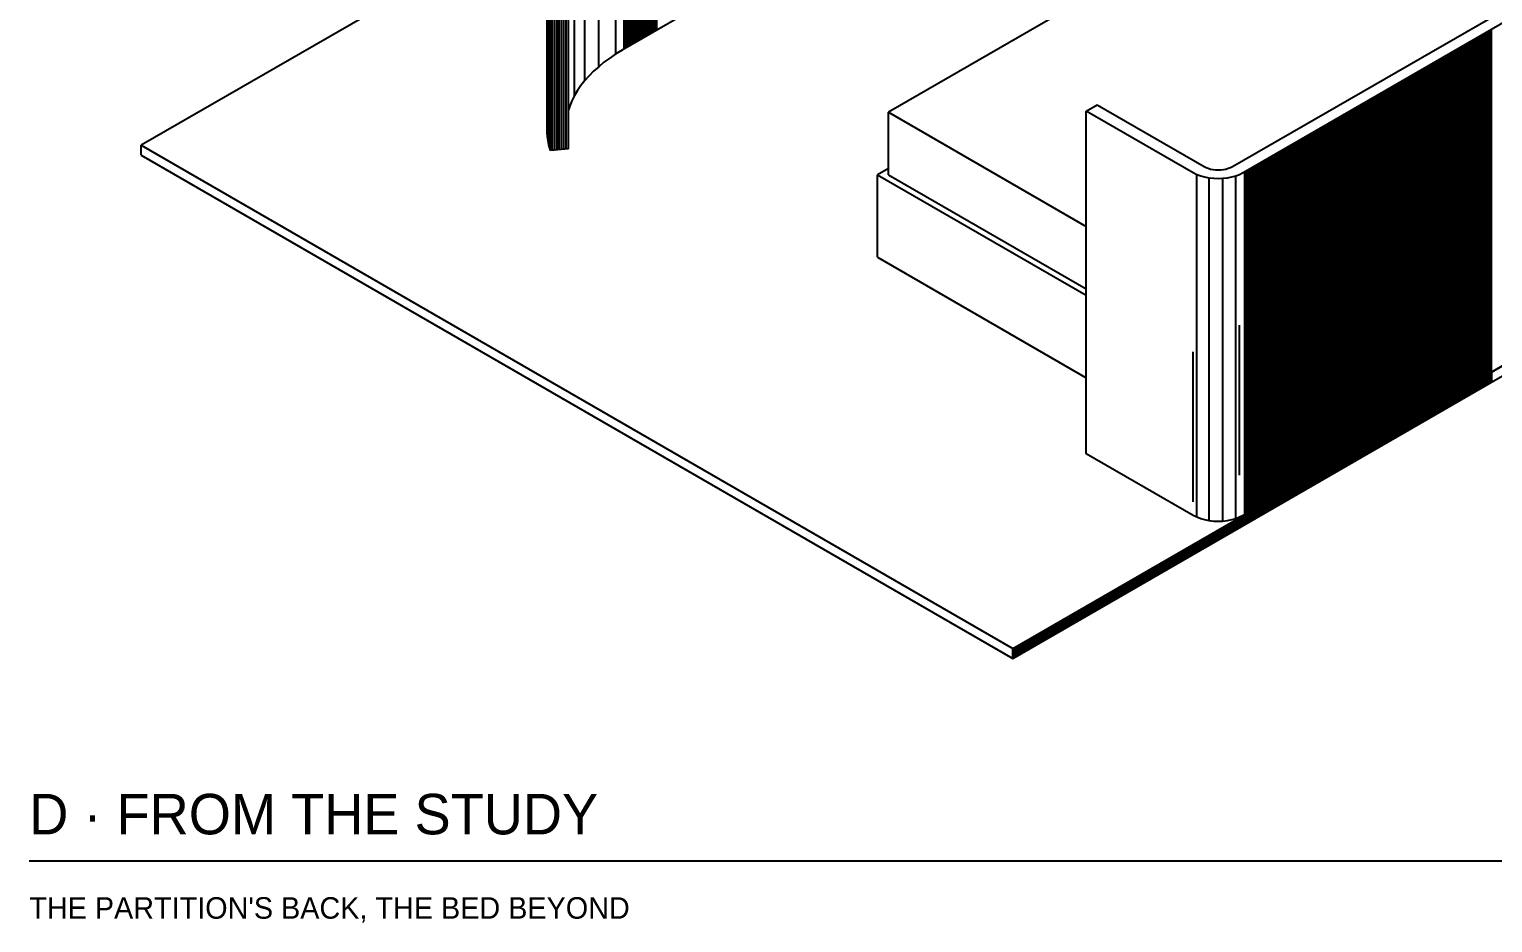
# Model space of a CAD drawing. Header units: inches. Extents: x 0.3 to 16.2, y 0.3 to 11.4.
# Drawn here: x 11.063 to 14.339, y 6.456 to 8.456 of the extents above; entities that cross this region are included whole.
import ezdxf

# ---------------------------------------------------------------- set-up
doc = ezdxf.new("R2010")
doc.units = ezdxf.units.IN
doc.header["$LTSCALE"] = 0.009843
doc.header["$MEASUREMENT"] = 0
doc.layers.add('GEOMETRY', color=7, linetype='Continuous')
doc.layers.add('TEXT', color=7, linetype='Continuous')

msp = doc.modelspace()

# ---------------------------------------------------------------- linework, layer by layer
at = {"layer": 'GEOMETRY'}
for p, q in [((12.3945, 8.4118), (12.3945, 9.9606)), ((12.3984, 8.4142), (12.3984, 9.963)), ((12.4024, 8.4165), (12.4024, 9.9654)), ((12.4059, 8.4185), (12.4059, 9.9673)), ((12.4098, 8.4209), (12.4098, 9.9697)), ((12.4138, 8.4232), (12.4138, 9.972)), ((12.4177, 8.4252), (12.4177, 9.974)), ((12.3764, 8.4012), (12.3764, 9.95)), ((12.3378, 8.3724), (12.3378, 9.9217)), ((12.3067, 8.3413), (12.3067, 9.8902)), ((12.2835, 8.3079), (12.2835, 9.8567)), ((12.2224, 8.237), (12.2224, 9.7858)), ((12.226, 8.1976), (12.226, 9.7465)), ((12.2295, 8.185), (12.2295, 9.7339)), ((12.2346, 8.1854), (12.2346, 9.7343)), ((12.2398, 8.1858), (12.2398, 9.7346)), ((12.2445, 8.1862), (12.2445, 9.735)), ((12.2496, 8.1866), (12.2496, 9.7354)), ((12.2547, 8.1874), (12.2547, 9.7362)), ((12.2598, 8.1878), (12.2598, 9.7366)), ((12.265, 8.1882), (12.265, 9.737)), ((12.2701, 8.1886), (12.2701, 9.7374)), ((12.4681, 8.4543), (12.4681, 9.0106)), ((12.4217, 8.4276), (12.4217, 9.0079)), ((12.4256, 8.4299), (12.4256, 9.0055)), ((12.4291, 8.4319), (12.4291, 9.0031)), ((12.4331, 8.4343), (12.4331, 9.0012)), ((12.437, 8.4366), (12.437, 8.9988)), ((12.4409, 8.4386), (12.4409, 8.9965)), ((12.4449, 8.4409), (12.4449, 8.9972)), ((12.4488, 8.4433), (12.4488, 8.9996)), ((12.4524, 8.4457), (12.4524, 9.0016)), ((12.4563, 8.4476), (12.4563, 9.0039)), ((12.4602, 8.45), (12.4602, 9.0063)), ((12.4642, 8.4524), (12.4642, 9.0083)), ((13.0445, 8.7874), (12.3906, 8.4098)), ((13.848, 8.7677), (12.9862, 8.2705)), ((13.7563, 8.1488), (14.8256, 8.7661)), ((14.85, 8.7524), (13.7803, 8.1346)), ((14.85, 8.7524), (13.7803, 8.1346)), ((12.2224, 8.7209), (11.3138, 8.1965)), ((14.3327, 7.6862), (14.3327, 8.4535)), ((14.3362, 7.6886), (14.3362, 8.4559)), ((13.265, 7.0697), (15.6114, 8.4244)), ((13.265, 7.0697), (15.6114, 8.4244)), ((14.2748, 7.6528), (14.2748, 8.4201)), ((14.2783, 7.6551), (14.2783, 8.4224)), ((14.2823, 7.6571), (14.2823, 8.4248)), ((14.2862, 7.6594), (14.2862, 8.4268)), ((14.2902, 7.6618), (14.2902, 8.4291)), ((14.2941, 7.6638), (14.2941, 8.4315)), ((14.2976, 7.6661), (14.2976, 8.4335)), ((14.3016, 7.6685), (14.3016, 8.4358)), ((14.3055, 7.6705), (14.3055, 8.4382)), ((14.3094, 7.6728), (14.3094, 8.4402)), ((14.3134, 7.6752), (14.3134, 8.4425)), ((14.3169, 7.6772), (14.3169, 8.4445)), ((14.3209, 7.6795), (14.3209, 8.4469)), ((14.3248, 7.6819), (14.3248, 8.4492)), ((14.3287, 7.6839), (14.3287, 8.4512)), ((12.3626, 8.3917), (12.3496, 8.3823)), ((12.3764, 8.4012), (12.3626, 8.3917)), ((12.3906, 8.4098), (12.3764, 8.4012)), ((13.265, 7.0472), (15.6114, 8.4024)), ((14.2205, 7.6217), (14.2205, 8.389)), ((14.2244, 7.6236), (14.2244, 8.3913)), ((14.2283, 7.626), (14.2283, 8.3933)), ((14.2323, 7.6283), (14.2323, 8.3957)), ((14.2358, 7.6303), (14.2358, 8.398)), ((14.2398, 7.6327), (14.2398, 8.4)), ((14.2437, 7.635), (14.2437, 8.4024)), ((14.2476, 7.637), (14.2476, 8.4047)), ((14.2516, 7.6394), (14.2516, 8.4067)), ((14.2555, 7.6417), (14.2555, 8.4091)), ((14.2591, 7.6437), (14.2591, 8.4114)), ((14.263, 7.6461), (14.263, 8.4134)), ((14.2669, 7.6484), (14.2669, 8.4157)), ((14.2709, 7.6504), (14.2709, 8.4181)), ((12.3264, 8.3626), (12.3161, 8.352)), ((12.3378, 8.3724), (12.3264, 8.3626)), ((12.3496, 8.3823), (12.3378, 8.3724)), ((14.1626, 7.5882), (14.1626, 8.3555)), ((14.1665, 7.5902), (14.1665, 8.3579)), ((14.1705, 7.5925), (14.1705, 8.3598)), ((14.1744, 7.5949), (14.1744, 8.3622)), ((14.178, 7.5969), (14.178, 8.3646)), ((14.1819, 7.5992), (14.1819, 8.3665)), ((14.1858, 7.6016), (14.1858, 8.3689)), ((14.1898, 7.6035), (14.1898, 8.3713)), ((14.1937, 7.6059), (14.1937, 8.3732)), ((14.1972, 7.6083), (14.1972, 8.3756)), ((14.2012, 7.6102), (14.2012, 8.378)), ((14.2051, 7.6126), (14.2051, 8.3799)), ((14.2091, 7.615), (14.2091, 8.3823)), ((14.213, 7.6169), (14.213, 8.3846)), ((14.2165, 7.6193), (14.2165, 8.3866)), ((12.298, 8.3303), (12.2902, 8.3193)), ((12.3067, 8.3413), (12.298, 8.3303)), ((12.3161, 8.352), (12.3067, 8.3413)), ((14.1047, 7.5547), (14.1047, 8.322)), ((14.1087, 7.5567), (14.1087, 8.3244)), ((14.1126, 7.5591), (14.1126, 8.3264)), ((14.1161, 7.5614), (14.1161, 8.3287)), ((14.1201, 7.5634), (14.1201, 8.3311)), ((14.124, 7.5657), (14.124, 8.3331)), ((14.128, 7.5681), (14.128, 8.3354)), ((14.1319, 7.5701), (14.1319, 8.3378)), ((14.1354, 7.5724), (14.1354, 8.3398)), ((14.1394, 7.5748), (14.1394, 8.3421)), ((14.1433, 7.5768), (14.1433, 8.3445)), ((14.1472, 7.5791), (14.1472, 8.3465)), ((14.1512, 7.5815), (14.1512, 8.3488)), ((14.1551, 7.5835), (14.1551, 8.3512)), ((14.1587, 7.5858), (14.1587, 8.3531)), ((12.2776, 8.2961), (12.2728, 8.2846)), ((12.2835, 8.3079), (12.2776, 8.2961)), ((12.2902, 8.3193), (12.2835, 8.3079)), ((14.0508, 7.5236), (14.0508, 8.2909)), ((14.0547, 7.5256), (14.0547, 8.2929)), ((14.0583, 7.528), (14.0583, 8.2953)), ((14.0622, 7.5303), (14.0622, 8.2976)), ((14.0661, 7.5323), (14.0661, 8.2996)), ((14.0701, 7.5346), (14.0701, 8.302)), ((14.074, 7.537), (14.074, 8.3043)), ((14.0776, 7.539), (14.0776, 8.3063)), ((14.0815, 7.5413), (14.0815, 8.3087)), ((14.0854, 7.5433), (14.0854, 8.311)), ((14.0894, 7.5457), (14.0894, 8.313)), ((14.0933, 7.548), (14.0933, 8.3154)), ((14.0969, 7.55), (14.0969, 8.3177)), ((14.1008, 7.5524), (14.1008, 8.3197)), ((12.2728, 8.2846), (12.2701, 8.276)), ((12.9862, 8.2705), (13.4291, 8.0146)), ((12.9862, 8.2705), (13.4291, 8.0146)), ((12.9862, 8.1303), (12.9862, 8.2705)), ((13.4291, 8.2732), (13.4535, 8.2874)), ((13.6689, 8.1346), (13.4291, 8.2732)), ((13.6689, 8.1346), (13.4291, 8.2732)), ((13.4291, 7.5059), (13.4291, 8.2732)), ((13.4535, 8.2874), (13.6933, 8.1488)), ((13.9929, 7.4902), (13.9929, 8.2575)), ((13.9965, 7.4921), (13.9965, 8.2598)), ((14.0004, 7.4945), (14.0004, 8.2618)), ((14.0043, 7.4969), (14.0043, 8.2642)), ((14.0083, 7.4988), (14.0083, 8.2661)), ((14.0122, 7.5012), (14.0122, 8.2685)), ((14.0157, 7.5035), (14.0157, 8.2709)), ((14.0197, 7.5055), (14.0197, 8.2728)), ((14.0236, 7.5079), (14.0236, 8.2752)), ((14.0276, 7.5102), (14.0276, 8.2776)), ((14.0315, 7.5122), (14.0315, 8.2795)), ((14.035, 7.5146), (14.035, 8.2819)), ((14.039, 7.5169), (14.039, 8.2843)), ((14.0429, 7.5189), (14.0429, 8.2862)), ((14.0469, 7.5213), (14.0469, 8.2886)), ((12.2224, 8.224), (12.2224, 8.237)), ((12.2236, 8.211), (12.2224, 8.224)), ((13.9346, 7.4567), (13.9346, 8.224)), ((13.9386, 7.4587), (13.9386, 8.2264)), ((13.9425, 7.461), (13.9425, 8.2283)), ((13.9465, 7.4634), (13.9465, 8.2307)), ((13.9504, 7.4654), (13.9504, 8.2331)), ((13.9543, 7.4677), (13.9543, 8.235)), ((13.9579, 7.4701), (13.9579, 8.2374)), ((13.9618, 7.472), (13.9618, 8.2398)), ((13.9657, 7.4744), (13.9657, 8.2417)), ((13.9697, 7.4768), (13.9697, 8.2441)), ((13.9736, 7.4787), (13.9736, 8.2465)), ((13.9772, 7.4811), (13.9772, 8.2484)), ((13.9811, 7.4835), (13.9811, 8.2508)), ((13.985, 7.4854), (13.985, 8.2531)), ((13.989, 7.4878), (13.989, 8.2551)), ((11.3138, 8.1965), (13.265, 7.0697)), ((11.3138, 8.1965), (13.265, 7.0697)), ((11.3138, 8.174), (11.3138, 8.1965)), ((12.226, 8.1976), (12.2236, 8.211)), ((12.2295, 8.185), (12.226, 8.1976)), ((13.8768, 7.4232), (13.8768, 8.1906)), ((13.8807, 7.4252), (13.8807, 8.1929)), ((13.8846, 7.4276), (13.8846, 8.1949)), ((13.8886, 7.4299), (13.8886, 8.1972)), ((13.8925, 7.4319), (13.8925, 8.1996)), ((13.8961, 7.4343), (13.8961, 8.2016)), ((13.9, 7.4366), (13.9, 8.2039)), ((13.9039, 7.4386), (13.9039, 8.2063)), ((13.9079, 7.4409), (13.9079, 8.2083)), ((13.9118, 7.4433), (13.9118, 8.2106)), ((13.9154, 7.4453), (13.9154, 8.213)), ((13.9193, 7.4476), (13.9193, 8.215)), ((13.9232, 7.45), (13.9232, 8.2173)), ((13.9272, 7.452), (13.9272, 8.2197)), ((13.9311, 7.4543), (13.9311, 8.2217)), ((11.3138, 8.174), (13.265, 7.0472)), ((12.2701, 8.1886), (12.2295, 8.185)), ((13.8228, 7.3917), (13.8228, 8.1594)), ((13.8268, 7.3941), (13.8268, 8.1614)), ((13.8307, 7.3965), (13.8307, 8.1638)), ((13.8343, 7.3984), (13.8343, 8.1661)), ((13.8382, 7.4008), (13.8382, 8.1681)), ((13.8421, 7.4031), (13.8421, 8.1705)), ((13.8461, 7.4051), (13.8461, 8.1728)), ((13.85, 7.4075), (13.85, 8.1748)), ((13.8539, 7.4098), (13.8539, 8.1772)), ((13.8575, 7.4118), (13.8575, 8.1795)), ((13.8614, 7.4142), (13.8614, 8.1815)), ((13.8654, 7.4165), (13.8654, 8.1839)), ((13.8693, 7.4185), (13.8693, 8.1862)), ((13.8732, 7.4209), (13.8732, 8.1882)), ((12.9862, 8.1445), (12.9618, 8.1303)), ((12.9618, 8.1303), (13.4291, 7.8606)), ((12.9618, 8.1303), (13.4291, 7.8606)), ((12.9618, 7.9461), (12.9618, 8.1303)), ((12.9862, 8.1303), (13.4291, 7.8748)), ((13.6768, 8.1307), (13.6689, 8.1346)), ((13.6768, 8.1307), (13.6689, 8.1346)), ((13.6854, 8.1276), (13.6768, 8.1307)), ((13.6854, 8.1276), (13.6768, 8.1307)), ((13.6768, 7.3634), (13.6768, 8.1307)), ((13.6945, 8.1248), (13.6854, 8.1276)), ((13.6945, 8.1248), (13.6854, 8.1276)), ((13.6933, 8.1488), (13.6976, 8.1465)), ((13.6976, 8.1465), (13.7024, 8.1449)), ((13.7024, 8.1449), (13.7075, 8.1433)), ((13.7075, 8.1433), (13.713, 8.1421)), ((13.713, 8.1421), (13.7189, 8.1413)), ((13.7189, 8.1413), (13.7248, 8.1413)), ((13.7248, 8.1413), (13.7303, 8.1413)), ((13.7303, 8.1413), (13.7362, 8.1421)), ((13.7362, 8.1421), (13.7417, 8.1433)), ((13.7417, 8.1433), (13.7469, 8.1449)), ((13.7469, 8.1449), (13.752, 8.1465)), ((13.752, 8.1465), (13.7563, 8.1488)), ((13.7642, 8.1276), (13.7547, 8.1248)), ((13.7642, 8.1276), (13.7547, 8.1248)), ((13.7724, 8.1307), (13.7642, 8.1276)), ((13.7724, 8.1307), (13.7642, 8.1276)), ((13.7642, 7.3602), (13.7642, 8.1276)), ((13.7803, 8.1346), (13.7724, 8.1307)), ((13.7803, 8.1346), (13.7724, 8.1307)), ((13.7843, 7.3697), (13.7843, 8.137)), ((13.7882, 7.3717), (13.7882, 8.1394)), ((13.7921, 7.374), (13.7921, 8.1413)), ((13.7957, 7.3764), (13.7957, 8.1437)), ((13.7996, 7.3783), (13.7996, 8.1461)), ((13.8035, 7.3807), (13.8035, 8.148)), ((13.8075, 7.3831), (13.8075, 8.1504)), ((13.8114, 7.385), (13.8114, 8.1528)), ((13.815, 7.3874), (13.815, 8.1547)), ((13.8189, 7.3898), (13.8189, 8.1571)), ((13.7043, 8.1232), (13.6945, 8.1248)), ((13.7043, 8.1232), (13.6945, 8.1248)), ((13.7146, 8.122), (13.7043, 8.1232)), ((13.7146, 8.122), (13.7043, 8.1232)), ((13.7043, 7.3555), (13.7043, 8.1232)), ((13.7248, 8.1217), (13.7146, 8.122)), ((13.7248, 8.1217), (13.7146, 8.122)), ((13.735, 8.122), (13.7248, 8.1217)), ((13.735, 8.122), (13.7248, 8.1217)), ((13.7449, 8.1232), (13.735, 8.122)), ((13.7449, 8.1232), (13.735, 8.122)), ((13.735, 7.3543), (13.735, 8.122)), ((13.7547, 8.1248), (13.7449, 8.1232)), ((13.7547, 8.1248), (13.7449, 8.1232)), ((14.85, 7.985), (13.7803, 7.3673)), ((12.9618, 7.9461), (13.4291, 7.676)), ((13.7724, 7.4579), (13.7724, 7.7937)), ((13.6689, 7.398), (13.6689, 7.7339)), ((13.6768, 7.4028), (13.6768, 7.7382)), ((14.2988, 7.6445), (14.2988, 7.6665)), ((14.3028, 7.6465), (14.3028, 7.6689)), ((14.3067, 7.6488), (14.3067, 7.6713)), ((14.3102, 7.6512), (14.3102, 7.6732)), ((14.3142, 7.6531), (14.3142, 7.6756)), ((14.3181, 7.6555), (14.3181, 7.678)), ((14.322, 7.6579), (14.322, 7.6799)), ((14.326, 7.6598), (14.326, 7.6823)), ((14.3299, 7.6622), (14.3299, 7.6846)), ((14.3339, 7.6646), (14.3339, 7.687)), ((14.3374, 7.6665), (14.3374, 7.689)), ((14.2445, 7.613), (14.2445, 7.6354)), ((14.2484, 7.6154), (14.2484, 7.6378)), ((14.2524, 7.6173), (14.2524, 7.6398)), ((14.2563, 7.6197), (14.2563, 7.6421)), ((14.2602, 7.622), (14.2602, 7.6445)), ((14.2638, 7.624), (14.2638, 7.6465)), ((14.2677, 7.6264), (14.2677, 7.6488)), ((14.2717, 7.6287), (14.2717, 7.6512)), ((14.2756, 7.6311), (14.2756, 7.6531)), ((14.2795, 7.6331), (14.2795, 7.6555)), ((14.2835, 7.6354), (14.2835, 7.6579)), ((14.287, 7.6378), (14.287, 7.6598)), ((14.2909, 7.6398), (14.2909, 7.6622)), ((14.2949, 7.6421), (14.2949, 7.6646)), ((14.1866, 7.5795), (14.1866, 7.602)), ((14.1906, 7.5819), (14.1906, 7.6039)), ((14.1941, 7.5839), (14.1941, 7.6063)), ((14.198, 7.5862), (14.198, 7.6087)), ((14.202, 7.5886), (14.202, 7.6106)), ((14.2059, 7.5906), (14.2059, 7.613)), ((14.2098, 7.5929), (14.2098, 7.6154)), ((14.2138, 7.5953), (14.2138, 7.6177)), ((14.2173, 7.5972), (14.2173, 7.6197)), ((14.2213, 7.5996), (14.2213, 7.622)), ((14.2252, 7.602), (14.2252, 7.6244)), ((14.2291, 7.6039), (14.2291, 7.6264)), ((14.2331, 7.6063), (14.2331, 7.6287)), ((14.237, 7.6087), (14.237, 7.6311)), ((14.2406, 7.6106), (14.2406, 7.6331)), ((14.1283, 7.5461), (14.1283, 7.5685)), ((14.1323, 7.548), (14.1323, 7.5705)), ((14.1362, 7.5504), (14.1362, 7.5728)), ((14.1402, 7.5528), (14.1402, 7.5752)), ((14.1441, 7.5547), (14.1441, 7.5772)), ((14.1476, 7.5571), (14.1476, 7.5795)), ((14.1516, 7.5594), (14.1516, 7.5819)), ((14.1555, 7.5614), (14.1555, 7.5839)), ((14.1594, 7.5638), (14.1594, 7.5862)), ((14.1634, 7.5661), (14.1634, 7.5886)), ((14.1673, 7.5685), (14.1673, 7.5906)), ((14.1709, 7.5705), (14.1709, 7.5929)), ((14.1748, 7.5728), (14.1748, 7.5953)), ((14.1787, 7.5752), (14.1787, 7.5972)), ((14.1827, 7.5772), (14.1827, 7.5996)), ((14.0744, 7.5146), (14.0744, 7.537)), ((14.078, 7.5169), (14.078, 7.5394)), ((14.0819, 7.5193), (14.0819, 7.5413)), ((14.0858, 7.5213), (14.0858, 7.5437)), ((14.0898, 7.5236), (14.0898, 7.5461)), ((14.0937, 7.526), (14.0937, 7.548)), ((14.0976, 7.528), (14.0976, 7.5504)), ((14.1012, 7.5303), (14.1012, 7.5528)), ((14.1051, 7.5327), (14.1051, 7.5551)), ((14.1091, 7.5346), (14.1091, 7.5571)), ((14.113, 7.537), (14.113, 7.5594)), ((14.1169, 7.5394), (14.1169, 7.5618)), ((14.1209, 7.5413), (14.1209, 7.5638)), ((14.1244, 7.5437), (14.1244, 7.5661)), ((13.6689, 7.3673), (13.4291, 7.5059)), ((14.0161, 7.4811), (14.0161, 7.5035)), ((14.0201, 7.4835), (14.0201, 7.5059)), ((14.024, 7.4854), (14.024, 7.5079)), ((14.028, 7.4878), (14.028, 7.5102)), ((14.0315, 7.4902), (14.0315, 7.5126)), ((14.0354, 7.4921), (14.0354, 7.5146)), ((14.0394, 7.4945), (14.0394, 7.5169)), ((14.0433, 7.4969), (14.0433, 7.5193)), ((14.0472, 7.4992), (14.0472, 7.5213)), ((14.0512, 7.5012), (14.0512, 7.5236)), ((14.0547, 7.5035), (14.0547, 7.526)), ((14.0587, 7.5059), (14.0587, 7.528)), ((14.0626, 7.5079), (14.0626, 7.5303)), ((14.0665, 7.5102), (14.0665, 7.5327)), ((14.0705, 7.5126), (14.0705, 7.5346)), ((13.9583, 7.4476), (13.9583, 7.4701)), ((13.9618, 7.45), (13.9618, 7.472)), ((13.9657, 7.452), (13.9657, 7.4744)), ((13.9697, 7.4543), (13.9697, 7.4768)), ((13.9736, 7.4567), (13.9736, 7.4787)), ((13.9776, 7.4587), (13.9776, 7.4811)), ((13.9815, 7.461), (13.9815, 7.4835)), ((13.985, 7.4634), (13.985, 7.4854)), ((13.989, 7.4654), (13.989, 7.4878)), ((13.9929, 7.4677), (13.9929, 7.4902)), ((13.9969, 7.4701), (13.9969, 7.4925)), ((14.0008, 7.472), (14.0008, 7.4945)), ((14.0047, 7.4744), (14.0047, 7.4969)), ((14.0083, 7.4768), (14.0083, 7.4992)), ((14.0122, 7.4787), (14.0122, 7.5012)), ((13.9039, 7.4161), (13.9039, 7.4386)), ((13.9079, 7.4185), (13.9079, 7.4409)), ((13.9114, 7.4209), (13.9114, 7.4433)), ((13.9154, 7.4228), (13.9154, 7.4453)), ((13.9193, 7.4252), (13.9193, 7.4476)), ((13.9232, 7.4276), (13.9232, 7.45)), ((13.9272, 7.4295), (13.9272, 7.452)), ((13.9311, 7.4319), (13.9311, 7.4543)), ((13.9346, 7.4343), (13.9346, 7.4567)), ((13.9386, 7.4366), (13.9386, 7.4587)), ((13.9425, 7.4386), (13.9425, 7.461)), ((13.9465, 7.4409), (13.9465, 7.4634)), ((13.9504, 7.4433), (13.9504, 7.4654)), ((13.9543, 7.4453), (13.9543, 7.4677)), ((13.8457, 7.3827), (13.8457, 7.4051)), ((13.8496, 7.385), (13.8496, 7.4075)), ((13.8535, 7.3874), (13.8535, 7.4094)), ((13.8575, 7.3894), (13.8575, 7.4118)), ((13.8614, 7.3917), (13.8614, 7.4142)), ((13.865, 7.3941), (13.865, 7.4161)), ((13.8689, 7.3961), (13.8689, 7.4185)), ((13.8728, 7.3984), (13.8728, 7.4209)), ((13.8768, 7.4008), (13.8768, 7.4228)), ((13.8807, 7.4028), (13.8807, 7.4252)), ((13.8846, 7.4051), (13.8846, 7.4276)), ((13.8882, 7.4075), (13.8882, 7.4299)), ((13.8921, 7.4094), (13.8921, 7.4319)), ((13.8961, 7.4118), (13.8961, 7.4343)), ((13.9, 7.4142), (13.9, 7.4366)), ((13.7878, 7.3492), (13.7878, 7.3717)), ((13.7917, 7.3516), (13.7917, 7.374)), ((13.7953, 7.3535), (13.7953, 7.376)), ((13.7992, 7.3559), (13.7992, 7.3783)), ((13.8031, 7.3583), (13.8031, 7.3807)), ((13.8071, 7.3602), (13.8071, 7.3827)), ((13.811, 7.3626), (13.811, 7.385)), ((13.815, 7.365), (13.815, 7.3874)), ((13.8185, 7.3669), (13.8185, 7.3894)), ((13.8224, 7.3693), (13.8224, 7.3917)), ((13.8264, 7.3717), (13.8264, 7.3941)), ((13.8303, 7.374), (13.8303, 7.3961)), ((13.8343, 7.376), (13.8343, 7.3984)), ((13.8382, 7.3783), (13.8382, 7.4008)), ((13.8417, 7.3807), (13.8417, 7.4028)), ((13.6768, 7.3634), (13.6689, 7.3673)), ((13.6854, 7.3602), (13.6768, 7.3634)), ((13.6945, 7.3575), (13.6854, 7.3602)), ((13.7043, 7.3555), (13.6945, 7.3575)), ((13.7146, 7.3543), (13.7043, 7.3555)), ((13.7248, 7.3539), (13.7146, 7.3543)), ((13.735, 7.3543), (13.7248, 7.3539)), ((13.7335, 7.3181), (13.7335, 7.3402)), ((13.7449, 7.3555), (13.735, 7.3543)), ((13.7374, 7.3201), (13.7374, 7.3425)), ((13.7413, 7.3224), (13.7413, 7.3449)), ((13.7547, 7.3575), (13.7449, 7.3555)), ((13.7453, 7.3248), (13.7453, 7.3469)), ((13.7488, 7.3268), (13.7488, 7.3492)), ((13.7528, 7.3291), (13.7528, 7.3516)), ((13.7642, 7.3602), (13.7547, 7.3575)), ((13.7567, 7.3315), (13.7567, 7.3535)), ((13.7606, 7.3335), (13.7606, 7.3559)), ((13.7724, 7.3634), (13.7642, 7.3602)), ((13.7646, 7.3358), (13.7646, 7.3583)), ((13.7685, 7.3382), (13.7685, 7.3606)), ((13.772, 7.3402), (13.772, 7.3626)), ((13.7803, 7.3673), (13.7724, 7.3634)), ((13.776, 7.3425), (13.776, 7.365)), ((13.7799, 7.3449), (13.7799, 7.3673)), ((13.7839, 7.3469), (13.7839, 7.3693)), ((13.6756, 7.2843), (13.6756, 7.3067)), ((13.6791, 7.2866), (13.6791, 7.3091)), ((13.6831, 7.289), (13.6831, 7.3114)), ((13.687, 7.2909), (13.687, 7.3134)), ((13.6909, 7.2933), (13.6909, 7.3157)), ((13.6949, 7.2957), (13.6949, 7.3181)), ((13.6988, 7.2976), (13.6988, 7.3201)), ((13.7024, 7.3), (13.7024, 7.3224)), ((13.7063, 7.3024), (13.7063, 7.3248)), ((13.7102, 7.3043), (13.7102, 7.3268)), ((13.7142, 7.3067), (13.7142, 7.3291)), ((13.7181, 7.3091), (13.7181, 7.3315)), ((13.722, 7.3114), (13.722, 7.3335)), ((13.7256, 7.3134), (13.7256, 7.3358)), ((13.7295, 7.3157), (13.7295, 7.3382)), ((13.6173, 7.2508), (13.6173, 7.2732)), ((13.6213, 7.2531), (13.6213, 7.2756)), ((13.6252, 7.2555), (13.6252, 7.2776)), ((13.6291, 7.2575), (13.6291, 7.2799)), ((13.6327, 7.2598), (13.6327, 7.2823)), ((13.6366, 7.2622), (13.6366, 7.2843)), ((13.6406, 7.2642), (13.6406, 7.2866)), ((13.6445, 7.2665), (13.6445, 7.289)), ((13.6484, 7.2689), (13.6484, 7.2909)), ((13.6524, 7.2709), (13.6524, 7.2933)), ((13.6559, 7.2732), (13.6559, 7.2957)), ((13.6598, 7.2756), (13.6598, 7.298)), ((13.6638, 7.2776), (13.6638, 7.3)), ((13.6677, 7.2799), (13.6677, 7.3024)), ((13.6717, 7.2823), (13.6717, 7.3047)), ((13.563, 7.2197), (13.563, 7.2421)), ((13.5669, 7.2217), (13.5669, 7.2441)), ((13.5709, 7.224), (13.5709, 7.2465)), ((13.5748, 7.2264), (13.5748, 7.2488)), ((13.5787, 7.2283), (13.5787, 7.2508)), ((13.5827, 7.2307), (13.5827, 7.2531)), ((13.5862, 7.2331), (13.5862, 7.2555)), ((13.5902, 7.235), (13.5902, 7.2575)), ((13.5941, 7.2374), (13.5941, 7.2598)), ((13.598, 7.2398), (13.598, 7.2622)), ((13.602, 7.2421), (13.602, 7.2642)), ((13.6059, 7.2441), (13.6059, 7.2665)), ((13.6094, 7.2465), (13.6094, 7.2689)), ((13.6134, 7.2488), (13.6134, 7.2709)), ((13.5051, 7.1862), (13.5051, 7.2083)), ((13.5091, 7.1882), (13.5091, 7.2106)), ((13.5126, 7.1906), (13.5126, 7.213)), ((13.5165, 7.1929), (13.5165, 7.215)), ((13.5205, 7.1949), (13.5205, 7.2173)), ((13.5244, 7.1972), (13.5244, 7.2197)), ((13.5283, 7.1996), (13.5283, 7.2217)), ((13.5323, 7.2016), (13.5323, 7.224)), ((13.5358, 7.2039), (13.5358, 7.2264)), ((13.5398, 7.2063), (13.5398, 7.2283)), ((13.5437, 7.2083), (13.5437, 7.2307)), ((13.5476, 7.2106), (13.5476, 7.2331)), ((13.5516, 7.213), (13.5516, 7.2354)), ((13.5555, 7.215), (13.5555, 7.2374)), ((13.5591, 7.2173), (13.5591, 7.2398)), ((13.4508, 7.1547), (13.4508, 7.1772)), ((13.4547, 7.1571), (13.4547, 7.1795)), ((13.4587, 7.1591), (13.4587, 7.1815)), ((13.4626, 7.1614), (13.4626, 7.1839)), ((13.4661, 7.1638), (13.4661, 7.1862)), ((13.4701, 7.1657), (13.4701, 7.1882)), ((13.474, 7.1681), (13.474, 7.1906)), ((13.478, 7.1705), (13.478, 7.1929)), ((13.4819, 7.1724), (13.4819, 7.1949)), ((13.4858, 7.1748), (13.4858, 7.1972)), ((13.4894, 7.1772), (13.4894, 7.1996)), ((13.4933, 7.1795), (13.4933, 7.2016)), ((13.4972, 7.1815), (13.4972, 7.2039)), ((13.5012, 7.1839), (13.5012, 7.2063)), ((13.3929, 7.1213), (13.3929, 7.1437)), ((13.3965, 7.1236), (13.3965, 7.1457)), ((13.4004, 7.1256), (13.4004, 7.148)), ((13.4043, 7.128), (13.4043, 7.1504)), ((13.4083, 7.1303), (13.4083, 7.1524)), ((13.4122, 7.1323), (13.4122, 7.1547)), ((13.4161, 7.1346), (13.4161, 7.1571)), ((13.4197, 7.137), (13.4197, 7.1591)), ((13.4236, 7.139), (13.4236, 7.1614)), ((13.4276, 7.1413), (13.4276, 7.1638)), ((13.4315, 7.1437), (13.4315, 7.1657)), ((13.4354, 7.1457), (13.4354, 7.1681)), ((13.4394, 7.148), (13.4394, 7.1705)), ((13.4429, 7.1504), (13.4429, 7.1728)), ((13.4469, 7.1524), (13.4469, 7.1748)), ((13.3346, 7.0878), (13.3346, 7.1102)), ((13.3386, 7.0898), (13.3386, 7.1122)), ((13.3425, 7.0921), (13.3425, 7.1146)), ((13.3465, 7.0945), (13.3465, 7.1169)), ((13.35, 7.0965), (13.35, 7.1189)), ((13.3539, 7.0988), (13.3539, 7.1213)), ((13.3579, 7.1012), (13.3579, 7.1236)), ((13.3618, 7.1031), (13.3618, 7.1256)), ((13.3657, 7.1055), (13.3657, 7.128)), ((13.3697, 7.1079), (13.3697, 7.1303)), ((13.3732, 7.1098), (13.3732, 7.1323)), ((13.3772, 7.1122), (13.3772, 7.1346)), ((13.3811, 7.1146), (13.3811, 7.137)), ((13.385, 7.1169), (13.385, 7.139)), ((13.389, 7.1189), (13.389, 7.1413)), ((13.2803, 7.0563), (13.2803, 7.0787)), ((13.2843, 7.0587), (13.2843, 7.0811)), ((13.2882, 7.061), (13.2882, 7.0831)), ((13.2921, 7.063), (13.2921, 7.0854)), ((13.2961, 7.0654), (13.2961, 7.0878)), ((13.3, 7.0677), (13.3, 7.0898)), ((13.3035, 7.0697), (13.3035, 7.0921)), ((13.3075, 7.072), (13.3075, 7.0945)), ((13.3114, 7.0744), (13.3114, 7.0965)), ((13.3154, 7.0764), (13.3154, 7.0988)), ((13.3193, 7.0787), (13.3193, 7.1012)), ((13.3232, 7.0811), (13.3232, 7.1031)), ((13.3268, 7.0831), (13.3268, 7.1055)), ((13.3307, 7.0854), (13.3307, 7.1079)), ((13.265, 7.0472), (13.265, 7.0697)), ((13.2689, 7.0496), (13.2689, 7.072)), ((13.2728, 7.052), (13.2728, 7.0744)), ((13.2768, 7.0543), (13.2768, 7.0764)), ((11.063, 6.5945), (15.9449, 6.5945))]:
    msp.add_line(p, q, dxfattribs=at)

# ---------------------------------------------------------------- texts
at = {"layer": 'TEXT'}
for s, height, p in [('D · FROM THE STUDY', 0.090709, (11.063, 6.6535)), ("THE PARTITION'S BACK, THE BED BEYOND", 0.048189, (11.063, 6.4646))]:
    msp.add_text(s, height=height, dxfattribs=at).set_placement(p)

doc.saveas('drawing.dxf')
